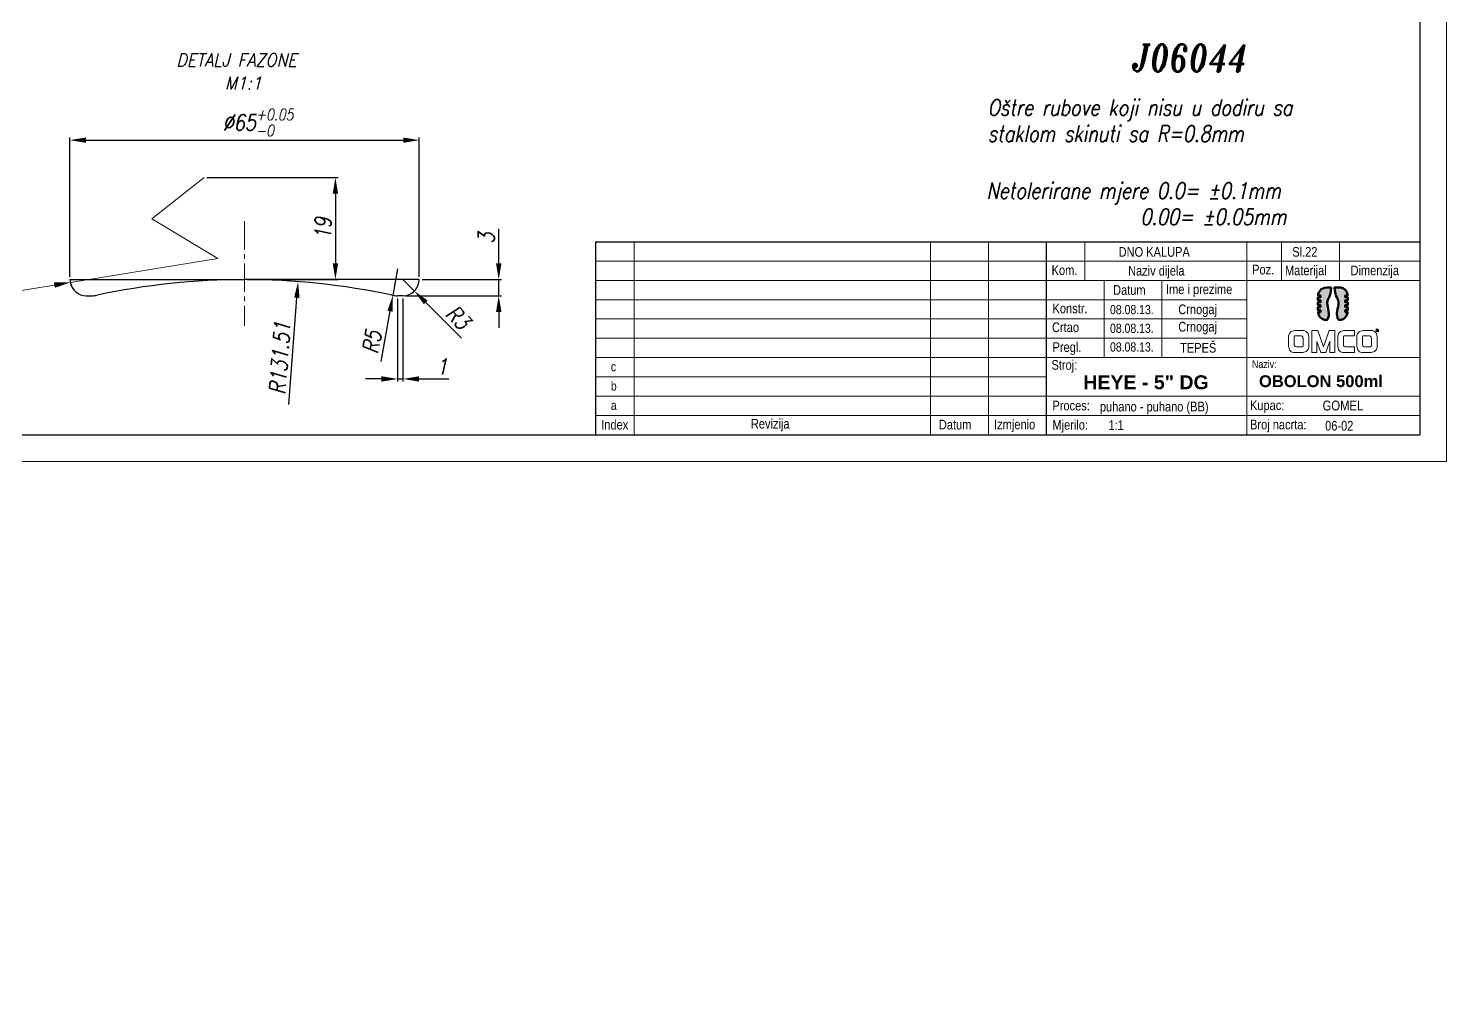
# Model space of a CAD drawing. Extents: x 197 to 920, y -77 to 441.
# Drawn here: x 439.8 to 703.7, y -76.6 to 101.6 of the extents above; entities that cross this region are included whole.
import ezdxf

# ---------------------------------------------------------------- set-up
doc = ezdxf.new("R2010")
doc.units = 0
doc.header["$LTSCALE"] = 7
doc.header["$MEASUREMENT"] = 0
doc.linetypes.add('CENTER2', pattern=[1.125, 0.75, -0.125, 0.125, -0.125])
doc.layers.get('0').update_dxf_attribs({"linetype": 'CONTINUOUS', "lineweight": 15})
for name, color, linetype, lineweight in [('1', 1, 'CENTER2', 15), ('3', 3, 'CONTINUOUS', 30), ('4', 5, 'CONTINUOUS', 50)]:
    doc.layers.add(name, color=color, linetype=linetype, lineweight=lineweight)
doc.styles.add('ITALIC', font='italic.shx', dxfattribs={"width": 0.9, "height": 3})
doc.styles.add('ITALICT', font='ITALICT.shx', dxfattribs={"width": 0.8, "height": 3})
doc.styles.get("Standard").update_dxf_attribs({"font": 'isocp.shx', "height": 3})
doc.styles.add('style2', font='swissc.ttf')
doc.dimstyles.get("Standard").update_dxf_attribs({"dimtxt": 3, "dimasz": 3, "dimexe": 0.5, "dimexo": 0.5, "dimgap": 0.8, "dimtad": 1, "dimdsep": 46, "dimtxsty": 'ITALICT', "dimcen": 0.09, "dimazin": 2, "dimtfac": 1, "dimtmove": 0, "dimatfit": 3, "dimfxl": 0, "dimtolj": 1, "dimtzin": 0, "dimarcsym": 0})

# ---------------------------------------------------------------- blocks, each defined once
blk = doc.blocks.new('*D69')
at = {"color": 0, "lineweight": -2}
for p, q in [((447.57, 55.4), (447.57, 81.34)), ((450.57, 80.84), (509.57, 80.84)), ((512.57, 55.4), (512.57, 81.34))]:
    blk.add_line(p, q, dxfattribs=at)
at = {"color": 0}
for points in [[(450.57, 81.34), (450.57, 80.34), (447.57, 80.84)], [(509.57, 81.34), (509.57, 80.34), (512.57, 80.84)]]:
    blk.add_solid(points, dxfattribs=at)
at = {"color": 0, "insert": (482.57, 84.12), "char_height": 3, "attachment_point": 5, "style": 'ITALICT'}
blk.add_mtext('\\A1;%%c65{}{\\H0.71x;\\C3;\\S+0.05^ -0;}', dxfattribs=at)
blk = doc.blocks.new('*D70')
at = {"color": 0, "lineweight": -2}
for p, q in [((527.34, 57.9), (527.34, 64.32)), ((513.07, 54.9), (527.84, 54.9)), ((527.34, 51.9), (527.34, 54.9)), ((510.03, 51.9), (527.84, 51.9)), ((527.34, 48.9), (527.34, 45.9))]:
    blk.add_line(p, q, dxfattribs=at)
at = {"color": 0}
for points in [[(526.84, 57.9), (527.84, 57.9), (527.34, 54.9)], [(526.84, 48.9), (527.84, 48.9), (527.34, 51.9)]]:
    blk.add_solid(points, dxfattribs=at)
at = {"color": 0, "insert": (525.04, 62.61), "char_height": 3, "attachment_point": 5, "rotation": 90, "style": 'ITALICT'}
blk.add_mtext('\\A1;3', dxfattribs=at)
blk = doc.blocks.new('*D72')
at = {"color": 0, "lineweight": -2}
for p, q in [((509.53, 54.9), (511.65, 52.77)), ((520.41, 44), (513.77, 50.65))]:
    blk.add_line(p, q, dxfattribs=at)
at = {"color": 0}
blk.add_solid([(514.12, 51), (513.42, 50.3), (511.65, 52.77)], dxfattribs=at)
at = {"color": 0, "insert": (519.78, 47.89), "char_height": 3, "attachment_point": 5, "rotation": 314.9716, "style": 'ITALICT'}
blk.add_mtext('\\A1;R3', dxfattribs=at)
blk = doc.blocks.new('*D73')
at = {"color": 0, "lineweight": -2}
for p, q in [((508.53, 56.9), (507.65, 51.97)), ((505.46, 39.65), (507.13, 49.02))]:
    blk.add_line(p, q, dxfattribs=at)
at = {"color": 0}
blk.add_solid([(506.63, 49.11), (507.62, 48.93), (507.65, 51.97)], dxfattribs=at)
at = {"color": 0, "insert": (503.76, 43.26), "char_height": 3, "attachment_point": 5, "rotation": 79.9007, "style": 'ITALICT'}
blk.add_mtext('\\A1;R5', dxfattribs=at)
blk = doc.blocks.new('*D74')
at = {"color": 0, "lineweight": -2}
blk.add_line((488.28, 31.67), (489.79, 51.53), dxfattribs=at)
at = {"color": 0}
blk.add_solid([(489.29, 51.57), (490.29, 51.49), (490.01, 54.52)], dxfattribs=at)
at = {"color": 0, "insert": (486.63, 40.28), "char_height": 3, "attachment_point": 5, "rotation": 85.6624, "style": 'ITALICT'}
blk.add_mtext('\\A1;R131.51', dxfattribs=at)
blk = doc.blocks.new('*D76')
at = {"color": 0, "lineweight": -2}
for p, q in [((473.03, 73.9), (497.46, 73.9)), ((496.96, 70.9), (496.96, 57.9)), ((480.57, 54.9), (497.46, 54.9))]:
    blk.add_line(p, q, dxfattribs=at)
at = {"color": 0}
for points in [[(496.46, 70.9), (497.46, 70.9), (496.96, 73.9)], [(496.46, 57.9), (497.46, 57.9), (496.96, 54.9)]]:
    blk.add_solid(points, dxfattribs=at)
at = {"color": 0, "insert": (494.66, 64.4), "char_height": 3, "attachment_point": 5, "rotation": 90, "style": 'ITALICT'}
blk.add_mtext('\\A1;19', dxfattribs=at)
blk = doc.blocks.new('*D77')
at = {"color": 0, "lineweight": -2}
for p, q in [((508.53, 51.4), (508.53, 35.92)), ((509.53, 51.4), (509.53, 35.92)), ((505.53, 36.42), (502.53, 36.42)), ((508.53, 36.42), (509.53, 36.42)), ((512.53, 36.42), (518.04, 36.42))]:
    blk.add_line(p, q, dxfattribs=at)
at = {"color": 0}
for points in [[(505.53, 36.92), (505.53, 35.92), (508.53, 36.42)], [(512.53, 36.92), (512.53, 35.92), (509.53, 36.42)]]:
    blk.add_solid(points, dxfattribs=at)
at = {"color": 0, "insert": (516.79, 38.72), "char_height": 3, "attachment_point": 5, "style": 'ITALICT'}
blk.add_mtext('\\A1;1', dxfattribs=at)

msp = doc.modelspace()

# ---------------------------------------------------------------- hatches: boundary and pattern name
at = {"layer": '4'}
h = msp.add_hatch(color=142, dxfattribs=at)
edge = h.paths.add_edge_path()
edge.add_spline(control_points=[(679.769, 48.865), (679.769, 48.865), (679.769, 48.865), (679.769, 48.865), (679.769, 48.865), (679.927, 47.473), (681.157, 47.401), (681.338, 47.401), (681.338, 47.401), (681.338, 47.401), (681.475, 47.401), (681.475, 47.401), (681.475, 47.401), (682.121, 48.33), (681.47, 49.684), (681.47, 50.651), (681.47, 50.651), (681.47, 51.411), (682.139, 51.615), (682.213, 53.438), (682.213, 53.438), (681.441, 53.438), (681.441, 53.438), (681.441, 53.438), (680.138, 53.438), (679.84, 52.433), (679.773, 51.974)], knot_values=[0.8095238, 0.8095238, 0.8095238, 0.8095238, 0.8095238, 0.8095238, 0.8095238, 0.8095238, 0.8571429, 0.8571429, 0.8571429, 0.8571429, 0.9047619, 0.9047619, 0.9047619, 0.9047619, 0.952381, 0.952381, 0.952381, 0.952381, 1, 1, 1, 1.047619, 1.047619, 1.047619, 1.047619, 1.0952381, 1.0952381, 1.0952381, 1.0952381], degree=3, periodic=0)
edge.add_spline(control_points=[(679.773, 51.974), (679.773, 51.974), (680.214, 51.974), (680.214, 51.974)], knot_values=[0.0952381, 0.0952381, 0.0952381, 0.0952381, 0.1428571, 0.1428571, 0.1428571, 0.1428571], degree=3, periodic=0)
edge.add_spline(control_points=[(680.214, 51.974), (680.214, 51.974), (680.214, 51.974), (680.214, 51.974), (680.214, 51.974), (680.214, 51.974), (680.214, 51.605), (680.214, 51.605)], knot_values=[0.1428571, 0.1428571, 0.1428571, 0.1428571, 0.1428571, 0.1428571, 0.1428571, 0.1428571, 0.1904762, 0.1904762, 0.1904762, 0.1904762], degree=3, periodic=0)
edge.add_spline(control_points=[(680.214, 51.605), (680.214, 51.605), (680.214, 51.605), (680.214, 51.605), (680.214, 51.605), (680.214, 51.605), (679.752, 51.605), (679.752, 51.605)], knot_values=[0.1904762, 0.1904762, 0.1904762, 0.1904762, 0.1904762, 0.1904762, 0.1904762, 0.1904762, 0.2380952, 0.2380952, 0.2380952, 0.2380952], degree=3, periodic=0)
edge.add_spline(control_points=[(679.752, 51.605), (679.752, 51.605), (679.752, 51.605), (679.752, 51.605), (679.752, 51.605), (679.752, 51.605), (679.752, 51.061), (679.752, 51.061)], knot_values=[0.2380952, 0.2380952, 0.2380952, 0.2380952, 0.2380952, 0.2380952, 0.2380952, 0.2380952, 0.2857143, 0.2857143, 0.2857143, 0.2857143], degree=3, periodic=0)
edge.add_spline(control_points=[(679.752, 51.061), (679.752, 51.061), (679.752, 51.061), (679.752, 51.061), (679.752, 51.061), (679.752, 51.061), (680.214, 51.061), (680.214, 51.061)], knot_values=[0.2857143, 0.2857143, 0.2857143, 0.2857143, 0.2857143, 0.2857143, 0.2857143, 0.2857143, 0.3333333, 0.3333333, 0.3333333, 0.3333333], degree=3, periodic=0)
edge.add_spline(control_points=[(680.214, 51.061), (680.214, 51.061), (680.214, 51.061), (680.214, 51.061), (680.214, 51.061), (680.214, 51.061), (680.214, 50.692), (680.214, 50.692)], knot_values=[0.3333333, 0.3333333, 0.3333333, 0.3333333, 0.3333333, 0.3333333, 0.3333333, 0.3333333, 0.3809524, 0.3809524, 0.3809524, 0.3809524], degree=3, periodic=0)
edge.add_spline(control_points=[(680.214, 50.692), (680.214, 50.692), (680.214, 50.692), (680.214, 50.692), (680.214, 50.692), (680.214, 50.692), (679.752, 50.692), (679.752, 50.692)], knot_values=[0.3809524, 0.3809524, 0.3809524, 0.3809524, 0.3809524, 0.3809524, 0.3809524, 0.3809524, 0.4285714, 0.4285714, 0.4285714, 0.4285714], degree=3, periodic=0)
edge.add_spline(control_points=[(679.752, 50.692), (679.752, 50.692), (679.752, 50.692), (679.752, 50.692), (679.752, 50.692), (679.752, 50.692), (679.752, 50.148), (679.752, 50.148)], knot_values=[0.4285714, 0.4285714, 0.4285714, 0.4285714, 0.4285714, 0.4285714, 0.4285714, 0.4285714, 0.4761905, 0.4761905, 0.4761905, 0.4761905], degree=3, periodic=0)
edge.add_spline(control_points=[(679.752, 50.148), (679.752, 50.148), (679.752, 50.148), (679.752, 50.148), (679.752, 50.148), (679.752, 50.148), (680.214, 50.148), (680.214, 50.148)], knot_values=[0.4761905, 0.4761905, 0.4761905, 0.4761905, 0.4761905, 0.4761905, 0.4761905, 0.4761905, 0.5238095, 0.5238095, 0.5238095, 0.5238095], degree=3, periodic=0)
edge.add_spline(control_points=[(680.214, 50.148), (680.214, 50.148), (680.214, 50.148), (680.214, 50.148), (680.214, 50.148), (680.214, 50.148), (680.214, 49.778), (680.214, 49.778)], knot_values=[0.5238095, 0.5238095, 0.5238095, 0.5238095, 0.5238095, 0.5238095, 0.5238095, 0.5238095, 0.5714286, 0.5714286, 0.5714286, 0.5714286], degree=3, periodic=0)
edge.add_spline(control_points=[(680.214, 49.778), (680.214, 49.778), (680.214, 49.778), (680.214, 49.778), (680.214, 49.778), (680.214, 49.778), (679.752, 49.778), (679.752, 49.778)], knot_values=[0.5714286, 0.5714286, 0.5714286, 0.5714286, 0.5714286, 0.5714286, 0.5714286, 0.5714286, 0.6190476, 0.6190476, 0.6190476, 0.6190476], degree=3, periodic=0)
edge.add_spline(control_points=[(679.752, 49.778), (679.752, 49.778), (679.752, 49.778), (679.752, 49.778), (679.752, 49.778), (679.752, 49.778), (679.752, 49.235), (679.752, 49.235)], knot_values=[0.6190476, 0.6190476, 0.6190476, 0.6190476, 0.6190476, 0.6190476, 0.6190476, 0.6190476, 0.6666667, 0.6666667, 0.6666667, 0.6666667], degree=3, periodic=0)
edge.add_spline(control_points=[(679.752, 49.235), (679.752, 49.235), (679.752, 49.235), (679.752, 49.235), (679.752, 49.235), (679.752, 49.235), (680.214, 49.235), (680.214, 49.235)], knot_values=[0.6666667, 0.6666667, 0.6666667, 0.6666667, 0.6666667, 0.6666667, 0.6666667, 0.6666667, 0.7142857, 0.7142857, 0.7142857, 0.7142857], degree=3, periodic=0)
edge.add_spline(control_points=[(680.214, 49.235), (680.214, 49.235), (680.214, 49.235), (680.214, 49.235), (680.214, 49.235), (680.214, 49.235), (680.214, 48.865), (680.214, 48.865)], knot_values=[0.7142857, 0.7142857, 0.7142857, 0.7142857, 0.7142857, 0.7142857, 0.7142857, 0.7142857, 0.7619048, 0.7619048, 0.7619048, 0.7619048], degree=3, periodic=0)
edge.add_spline(control_points=[(680.214, 48.865), (680.214, 48.865), (680.214, 48.865), (680.214, 48.865), (680.214, 48.865), (680.214, 48.865), (679.769, 48.865), (679.769, 48.865)], knot_values=[0.7619048, 0.7619048, 0.7619048, 0.7619048, 0.7619048, 0.7619048, 0.7619048, 0.7619048, 0.8095238, 0.8095238, 0.8095238, 0.8095238], degree=3, periodic=0)
h = msp.add_hatch(color=253, dxfattribs=at)
edge = h.paths.add_edge_path()
edge.add_spline(control_points=[(684.837, 50.148), (684.837, 50.148), (684.837, 50.148), (684.837, 50.148), (684.837, 50.148), (684.837, 50.148), (685.299, 50.148), (685.299, 50.148)], knot_values=[0.2380952, 0.2380952, 0.2380952, 0.2380952, 0.2380952, 0.2380952, 0.2380952, 0.2380952, 0.2857143, 0.2857143, 0.2857143, 0.2857143], degree=3, periodic=0)
edge.add_spline(control_points=[(685.299, 50.148), (685.299, 50.148), (685.299, 50.148), (685.299, 50.148), (685.299, 50.148), (685.299, 50.148), (685.299, 50.692), (685.299, 50.692)], knot_values=[0.2857143, 0.2857143, 0.2857143, 0.2857143, 0.2857143, 0.2857143, 0.2857143, 0.2857143, 0.3333333, 0.3333333, 0.3333333, 0.3333333], degree=3, periodic=0)
edge.add_spline(control_points=[(685.299, 50.692), (685.299, 50.692), (685.299, 50.692), (685.299, 50.692), (685.299, 50.692), (685.299, 50.692), (684.837, 50.692), (684.837, 50.692)], knot_values=[0.3333333, 0.3333333, 0.3333333, 0.3333333, 0.3333333, 0.3333333, 0.3333333, 0.3333333, 0.3809524, 0.3809524, 0.3809524, 0.3809524], degree=3, periodic=0)
edge.add_spline(control_points=[(684.837, 50.692), (684.837, 50.692), (684.837, 50.692), (684.837, 50.692), (684.837, 50.692), (684.837, 50.692), (684.837, 51.061), (684.837, 51.061)], knot_values=[0.3809524, 0.3809524, 0.3809524, 0.3809524, 0.3809524, 0.3809524, 0.3809524, 0.3809524, 0.4285714, 0.4285714, 0.4285714, 0.4285714], degree=3, periodic=0)
edge.add_spline(control_points=[(684.837, 51.061), (684.837, 51.061), (684.837, 51.061), (684.837, 51.061), (684.837, 51.061), (684.837, 51.061), (685.299, 51.061), (685.299, 51.061)], knot_values=[0.4285714, 0.4285714, 0.4285714, 0.4285714, 0.4285714, 0.4285714, 0.4285714, 0.4285714, 0.4761905, 0.4761905, 0.4761905, 0.4761905], degree=3, periodic=0)
edge.add_spline(control_points=[(685.299, 51.061), (685.299, 51.061), (685.299, 51.061), (685.299, 51.061), (685.299, 51.061), (685.299, 51.061), (685.299, 51.605), (685.299, 51.605)], knot_values=[0.4761905, 0.4761905, 0.4761905, 0.4761905, 0.4761905, 0.4761905, 0.4761905, 0.4761905, 0.5238095, 0.5238095, 0.5238095, 0.5238095], degree=3, periodic=0)
edge.add_spline(control_points=[(685.299, 51.605), (685.299, 51.605), (685.299, 51.605), (685.299, 51.605), (685.299, 51.605), (685.299, 51.605), (684.837, 51.605), (684.837, 51.605)], knot_values=[0.5238095, 0.5238095, 0.5238095, 0.5238095, 0.5238095, 0.5238095, 0.5238095, 0.5238095, 0.5714286, 0.5714286, 0.5714286, 0.5714286], degree=3, periodic=0)
edge.add_spline(control_points=[(684.837, 51.605), (684.837, 51.605), (684.837, 51.605), (684.837, 51.605), (684.837, 51.605), (684.837, 51.605), (684.837, 51.974), (684.837, 51.974)], knot_values=[0.5714286, 0.5714286, 0.5714286, 0.5714286, 0.5714286, 0.5714286, 0.5714286, 0.5714286, 0.6190476, 0.6190476, 0.6190476, 0.6190476], degree=3, periodic=0)
edge.add_spline(control_points=[(684.837, 51.974), (684.837, 51.974), (684.837, 51.974), (684.837, 51.974), (684.837, 51.974), (684.837, 51.974), (685.28, 51.974), (685.28, 51.974)], knot_values=[0.6190476, 0.6190476, 0.6190476, 0.6190476, 0.6190476, 0.6190476, 0.6190476, 0.6190476, 0.6666667, 0.6666667, 0.6666667, 0.6666667], degree=3, periodic=0)
edge.add_spline(control_points=[(685.28, 51.974), (685.28, 51.974), (685.28, 51.974), (685.28, 51.974), (685.28, 51.974), (685.118, 53.358), (683.894, 53.438), (683.713, 53.438), (683.713, 53.438), (683.713, 53.438), (682.838, 53.438), (682.838, 53.438)], knot_values=[0.6666667, 0.6666667, 0.6666667, 0.6666667, 0.6666667, 0.6666667, 0.6666667, 0.6666667, 0.7142857, 0.7142857, 0.7142857, 0.7142857, 0.7619048, 0.7619048, 0.7619048, 0.7619048], degree=3, periodic=0)
edge.add_spline(control_points=[(682.838, 53.438), (682.838, 53.438), (682.838, 53.438), (682.838, 53.438), (682.838, 53.438), (682.911, 51.615), (683.581, 51.411), (683.581, 50.651), (683.581, 50.651), (683.581, 49.684), (682.93, 48.33), (683.576, 47.401), (683.576, 47.401), (683.576, 47.401), (683.62, 47.401), (683.62, 47.401), (683.62, 47.401), (684.924, 47.401), (685.215, 48.406), (685.28, 48.865)], knot_values=[0.7619048, 0.7619048, 0.7619048, 0.7619048, 0.7619048, 0.7619048, 0.7619048, 0.7619048, 0.8095238, 0.8095238, 0.8095238, 0.8095238, 0.8571429, 0.8571429, 0.8571429, 0.8571429, 0.9047619, 0.9047619, 0.9047619, 0.9047619, 0.952381, 0.952381, 0.952381, 0.952381], degree=3, periodic=0)
edge.add_spline(control_points=[(685.28, 48.865), (685.28, 48.865), (684.837, 48.865), (684.837, 48.865), (684.837, 48.865), (684.837, 49.235), (684.837, 49.235)], knot_values=[0.952381, 0.952381, 0.952381, 0.952381, 1, 1, 1, 1.047619, 1.047619, 1.047619, 1.047619], degree=3, periodic=0)
edge.add_spline(control_points=[(684.837, 49.235), (684.837, 49.235), (684.837, 49.235), (684.837, 49.235), (684.837, 49.235), (684.837, 49.235), (685.299, 49.235), (685.299, 49.235)], knot_values=[0.047619, 0.047619, 0.047619, 0.047619, 0.047619, 0.047619, 0.047619, 0.047619, 0.0952381, 0.0952381, 0.0952381, 0.0952381], degree=3, periodic=0)
edge.add_spline(control_points=[(685.299, 49.235), (685.299, 49.235), (685.299, 49.235), (685.299, 49.235), (685.299, 49.235), (685.299, 49.235), (685.299, 49.778), (685.299, 49.778)], knot_values=[0.0952381, 0.0952381, 0.0952381, 0.0952381, 0.0952381, 0.0952381, 0.0952381, 0.0952381, 0.1428571, 0.1428571, 0.1428571, 0.1428571], degree=3, periodic=0)
edge.add_spline(control_points=[(685.299, 49.778), (685.299, 49.778), (685.299, 49.778), (685.299, 49.778), (685.299, 49.778), (685.299, 49.778), (684.837, 49.778), (684.837, 49.778)], knot_values=[0.1428571, 0.1428571, 0.1428571, 0.1428571, 0.1428571, 0.1428571, 0.1428571, 0.1428571, 0.1904762, 0.1904762, 0.1904762, 0.1904762], degree=3, periodic=0)
edge.add_spline(control_points=[(684.837, 49.778), (684.837, 49.778), (684.837, 49.778), (684.837, 49.778), (684.837, 49.778), (684.837, 49.778), (684.837, 50.148), (684.837, 50.148)], knot_values=[0.1904762, 0.1904762, 0.1904762, 0.1904762, 0.1904762, 0.1904762, 0.1904762, 0.1904762, 0.2380952, 0.2380952, 0.2380952, 0.2380952], degree=3, periodic=0)

# ---------------------------------------------------------------- linework, layer by layer
for p, q in [((703.69, 441.049), (703.69, 21.049)), ((462.808, 66.218), (472.527, 73.896)), ((475.11, 58.85), (462.808, 66.218)), ((552.541, 61.926), (552.541, 26.049)), ((607.678, 61.926), (607.678, 26.049)), ((618.44, 61.926), (618.44, 26.049)), ((636.379, 61.926), (636.379, 54.751)), ((666.515, 61.926), (666.515, 26.049)), ((672.973, 61.926), (672.973, 54.751)), ((683.736, 61.926), (683.736, 54.751)), ((475.11, 58.85), (447.653, 54.362)), ((545.366, 58.338), (698.69, 58.338)), ((431.017, 51.643), (444.692, 53.878)), ((698.69, 54.751), (545.366, 54.751)), ((639.966, 54.751), (639.966, 40.4)), ((650.729, 54.751), (650.729, 40.4)), ((545.366, 51.163), (666.515, 51.163)), ((545.366, 47.575), (666.515, 47.575)), ((545.366, 43.988), (666.515, 43.988)), ((545.366, 40.4), (698.69, 40.4)), ((629.203, 36.812), (545.366, 36.812)), ((545.366, 33.225), (698.69, 33.225)), ((545.366, 29.637), (698.69, 29.637)), ((406.69, 21.049), (703.69, 21.049))]:
    msp.add_line(p, q)
msp.add_arc((567.15, 73.896), 121.083, 189.25933, 189.52049)
for points, knots in [([(676.917, 41.321), (676.917, 41.321), (675.363, 41.321), (675.363, 41.321), (675.363, 41.321), (675.231, 41.321), (674.283, 41.376), (674.283, 42.526), (674.283, 42.526), (674.283, 42.526), (674.283, 44.282), (674.283, 44.282), (674.283, 44.282), (674.283, 44.282), (674.283, 45.432), (675.433, 45.432), (675.433, 45.432), (675.433, 45.432), (676.979, 45.432), (676.979, 45.432), (676.979, 45.432), (677.112, 45.432), (678.059, 45.369), (678.059, 44.219), (678.059, 44.219), (678.059, 44.219), (678.059, 42.471), (678.059, 42.471), (678.059, 42.471), (678.059, 42.471), (678.066, 41.321), (676.917, 41.321)], [0, 0, 0, 0, 0.125, 0.125, 0.125, 0.125, 0.25, 0.25, 0.25, 0.25, 0.375, 0.375, 0.375, 0.375, 0.5, 0.5, 0.5, 0.5, 0.625, 0.625, 0.625, 0.625, 0.75, 0.75, 0.75, 0.75, 0.875, 0.875, 0.875, 0.875, 1, 1, 1, 1]), ([(681.975, 41.321), (681.975, 41.321), (681.975, 43.474), (681.975, 43.474), (681.975, 43.474), (681.975, 43.474), (681.223, 41.321), (681.223, 41.321), (681.223, 41.321), (681.223, 41.321), (680.317, 41.321), (680.317, 41.321), (680.317, 41.321), (680.317, 41.321), (679.55, 43.376), (679.55, 43.376), (679.55, 43.376), (679.55, 43.376), (679.55, 41.321), (679.55, 41.321), (679.55, 41.321), (679.55, 41.321), (678.582, 41.321), (678.582, 41.321), (678.582, 41.321), (678.582, 41.321), (678.582, 45.432), (678.582, 45.432), (678.582, 45.432), (678.582, 45.432), (679.704, 45.432), (679.704, 45.432), (679.704, 45.432), (679.704, 45.432), (680.783, 42.401), (680.783, 42.401), (680.783, 42.401), (680.783, 42.401), (681.815, 45.432), (681.815, 45.432), (681.815, 45.432), (681.815, 45.432), (682.916, 45.432), (682.916, 45.432), (682.916, 45.432), (682.916, 45.432), (682.916, 41.321), (682.916, 41.321), (682.916, 41.321), (682.916, 41.321), (681.975, 41.321), (681.975, 41.321)], [0, 0, 0, 0, 0.0769231, 0.0769231, 0.0769231, 0.0769231, 0.1538462, 0.1538462, 0.1538462, 0.1538462, 0.2307692, 0.2307692, 0.2307692, 0.2307692, 0.3076923, 0.3076923, 0.3076923, 0.3076923, 0.3846154, 0.3846154, 0.3846154, 0.3846154, 0.4615385, 0.4615385, 0.4615385, 0.4615385, 0.5384615, 0.5384615, 0.5384615, 0.5384615, 0.6153846, 0.6153846, 0.6153846, 0.6153846, 0.6923077, 0.6923077, 0.6923077, 0.6923077, 0.7692308, 0.7692308, 0.7692308, 0.7692308, 0.8461538, 0.8461538, 0.8461538, 0.8461538, 0.9230769, 0.9230769, 0.9230769, 0.9230769, 1, 1, 1, 1]), ([(686.539, 42.366), (686.539, 42.366), (684.887, 42.366), (684.887, 42.366), (684.887, 42.366), (684.483, 42.366), (684.483, 42.833), (684.483, 42.833), (684.483, 42.833), (684.483, 42.833), (684.483, 44.317), (684.483, 44.317), (684.483, 44.317), (684.483, 44.449), (684.616, 44.456), (684.616, 44.456), (684.616, 44.456), (684.616, 44.456), (686.539, 44.456), (686.539, 44.456), (686.539, 44.456), (686.539, 44.456), (686.539, 45.432), (686.539, 45.432), (686.539, 45.432), (686.539, 45.432), (684.588, 45.432), (684.588, 45.432), (684.588, 45.432), (683.438, 45.432), (683.438, 44.282), (683.438, 44.282), (683.438, 44.282), (683.438, 44.282), (683.438, 42.526), (683.438, 42.526), (683.438, 42.526), (683.438, 41.376), (684.386, 41.321), (684.518, 41.321), (684.518, 41.321), (684.518, 41.321), (686.539, 41.321), (686.539, 41.321), (686.539, 41.321), (686.539, 41.321), (686.539, 42.366), (686.539, 42.366)], [0, 0, 0, 0, 0.0833333, 0.0833333, 0.0833333, 0.0833333, 0.1666667, 0.1666667, 0.1666667, 0.1666667, 0.25, 0.25, 0.25, 0.25, 0.3333333, 0.3333333, 0.3333333, 0.3333333, 0.4166667, 0.4166667, 0.4166667, 0.4166667, 0.5, 0.5, 0.5, 0.5, 0.5833333, 0.5833333, 0.5833333, 0.5833333, 0.6666667, 0.6666667, 0.6666667, 0.6666667, 0.75, 0.75, 0.75, 0.75, 0.8333333, 0.8333333, 0.8333333, 0.8333333, 0.9166667, 0.9166667, 0.9166667, 0.9166667, 1, 1, 1, 1]), ([(689.625, 41.321), (689.625, 41.321), (688.071, 41.321), (688.071, 41.321), (688.071, 41.321), (687.939, 41.321), (686.992, 41.376), (686.992, 42.526), (686.992, 42.526), (686.992, 42.526), (686.992, 44.282), (686.992, 44.282), (686.992, 44.282), (686.992, 44.282), (686.992, 45.432), (688.141, 45.432), (688.141, 45.432), (688.141, 45.432), (689.688, 45.432), (689.688, 45.432), (689.688, 45.432), (689.82, 45.432), (690.768, 45.369), (690.768, 44.219), (690.768, 44.219), (690.768, 44.219), (690.768, 42.471), (690.768, 42.471), (690.768, 42.471), (690.768, 42.471), (690.775, 41.321), (689.625, 41.321)], [0, 0, 0, 0, 0.125, 0.125, 0.125, 0.125, 0.25, 0.25, 0.25, 0.25, 0.375, 0.375, 0.375, 0.375, 0.5, 0.5, 0.5, 0.5, 0.625, 0.625, 0.625, 0.625, 0.75, 0.75, 0.75, 0.75, 0.875, 0.875, 0.875, 0.875, 1, 1, 1, 1]), ([(690.784, 45.171), (690.631, 45.171), (690.507, 45.295), (690.507, 45.448), (690.507, 45.448), (690.507, 45.601), (690.631, 45.725), (690.784, 45.725), (690.784, 45.725), (690.937, 45.725), (691.062, 45.601), (691.062, 45.448), (691.062, 45.448), (691.062, 45.295), (690.937, 45.171), (690.784, 45.171)], [0, 0, 0, 0, 0.25, 0.25, 0.25, 0.25, 0.5, 0.5, 0.5, 0.5, 0.75, 0.75, 0.75, 0.75, 1, 1, 1, 1]), ([(690.784, 45.664), (690.666, 45.664), (690.568, 45.567), (690.568, 45.448), (690.568, 45.448), (690.568, 45.329), (690.666, 45.232), (690.784, 45.232), (690.784, 45.232), (690.903, 45.232), (691, 45.329), (691, 45.448), (691, 45.448), (691, 45.567), (690.903, 45.664), (690.784, 45.664)], [0, 0, 0, 0, 0.25, 0.25, 0.25, 0.25, 0.5, 0.5, 0.5, 0.5, 0.75, 0.75, 0.75, 0.75, 1, 1, 1, 1]), ([(690.847, 45.4), (690.847, 45.4), (690.905, 45.312), (690.905, 45.312), (690.905, 45.312), (690.905, 45.312), (690.828, 45.312), (690.828, 45.312), (690.828, 45.312), (690.828, 45.312), (690.781, 45.391), (690.781, 45.391), (690.781, 45.391), (690.781, 45.391), (690.75, 45.391), (690.75, 45.391), (690.75, 45.391), (690.75, 45.391), (690.75, 45.312), (690.75, 45.312), (690.75, 45.312), (690.75, 45.312), (690.681, 45.312), (690.681, 45.312), (690.681, 45.312), (690.681, 45.312), (690.681, 45.593), (690.681, 45.593), (690.681, 45.593), (690.681, 45.593), (690.803, 45.593), (690.803, 45.593), (690.803, 45.593), (690.826, 45.593), (690.911, 45.593), (690.911, 45.492), (690.911, 45.492), (690.911, 45.439), (690.878, 45.412), (690.847, 45.4)], [0, 0, 0, 0, 0.1, 0.1, 0.1, 0.1, 0.2, 0.2, 0.2, 0.2, 0.3, 0.3, 0.3, 0.3, 0.4, 0.4, 0.4, 0.4, 0.5, 0.5, 0.5, 0.5, 0.6, 0.6, 0.6, 0.6, 0.7, 0.7, 0.7, 0.7, 0.8, 0.8, 0.8, 0.8, 0.9, 0.9, 0.9, 0.9, 1, 1, 1, 1]), ([(690.786, 45.534), (690.786, 45.534), (690.75, 45.534), (690.75, 45.534), (690.75, 45.534), (690.75, 45.534), (690.75, 45.446), (690.75, 45.446), (690.75, 45.446), (690.75, 45.446), (690.786, 45.446), (690.786, 45.446), (690.786, 45.446), (690.823, 45.446), (690.838, 45.46), (690.838, 45.492), (690.838, 45.492), (690.838, 45.525), (690.823, 45.534), (690.786, 45.534)], [0, 0, 0, 0, 0.2, 0.2, 0.2, 0.2, 0.4, 0.4, 0.4, 0.4, 0.6, 0.6, 0.6, 0.6, 0.8, 0.8, 0.8, 0.8, 1, 1, 1, 1]), ([(677.014, 43.982), (677.014, 43.982), (677.014, 44.456), (676.61, 44.456), (676.61, 44.456), (676.61, 44.456), (675.461, 44.456), (675.461, 44.456), (675.461, 44.456), (675.461, 44.456), (675.328, 44.449), (675.328, 44.317), (675.328, 44.317), (675.328, 44.317), (675.328, 42.833), (675.328, 42.833), (675.328, 42.833), (675.328, 42.833), (675.328, 42.366), (675.732, 42.366), (675.732, 42.366), (675.732, 42.366), (676.882, 42.366), (676.882, 42.366), (676.882, 42.366), (676.882, 42.366), (677.014, 42.366), (677.014, 42.498), (677.014, 42.498), (677.014, 42.498), (677.014, 43.982), (677.014, 43.982)], [0, 0, 0, 0, 0.125, 0.125, 0.125, 0.125, 0.25, 0.25, 0.25, 0.25, 0.375, 0.375, 0.375, 0.375, 0.5, 0.5, 0.5, 0.5, 0.625, 0.625, 0.625, 0.625, 0.75, 0.75, 0.75, 0.75, 0.875, 0.875, 0.875, 0.875, 1, 1, 1, 1]), ([(689.723, 43.982), (689.723, 43.982), (689.723, 44.456), (689.319, 44.456), (689.319, 44.456), (689.319, 44.456), (688.169, 44.456), (688.169, 44.456), (688.169, 44.456), (688.169, 44.456), (688.037, 44.449), (688.037, 44.317), (688.037, 44.317), (688.037, 44.317), (688.037, 42.833), (688.037, 42.833), (688.037, 42.833), (688.037, 42.833), (688.037, 42.366), (688.441, 42.366), (688.441, 42.366), (688.441, 42.366), (689.59, 42.366), (689.59, 42.366), (689.59, 42.366), (689.59, 42.366), (689.723, 42.366), (689.723, 42.498), (689.723, 42.498), (689.723, 42.498), (689.723, 43.982), (689.723, 43.982)], [0, 0, 0, 0, 0.125, 0.125, 0.125, 0.125, 0.25, 0.25, 0.25, 0.25, 0.375, 0.375, 0.375, 0.375, 0.5, 0.5, 0.5, 0.5, 0.625, 0.625, 0.625, 0.625, 0.75, 0.75, 0.75, 0.75, 0.875, 0.875, 0.875, 0.875, 1, 1, 1, 1])]:
    msp.add_open_spline(points, degree=3, knots=knots)
msp.add_solid([(444.612, 54.372), (444.773, 53.385), (447.653, 54.362)])
at = {"layer": '1'}
msp.add_line((480.067, 65.757), (480.067, 46.325), dxfattribs=at)
at = {"layer": '3'}
for p, q in [((698.69, 436.049), (698.69, 26.049)), ((545.366, 61.926), (698.69, 61.926)), ((545.366, 61.926), (545.366, 26.049)), ((629.203, 61.926), (629.203, 26.049)), ((698.69, 61.926), (698.69, 26.049)), ((698.69, 61.926), (698.69, 26.049)), ((698.69, 61.399), (698.69, 26.049)), ((447.567, 54.896), (480.067, 54.896)), ((512.567, 54.896), (480.067, 54.896)), ((450.606, 51.896), (451.606, 51.896)), ((509.528, 51.896), (508.528, 51.896)), ((426.69, 26.049), (698.69, 26.049)), ((545.366, 26.049), (698.69, 26.049)), ((545.366, 26.049), (698.69, 26.049)), ((547.616, 26.049), (698.69, 26.049))]:
    msp.add_line(p, q, dxfattribs=at)
for centre, radius, start, end in [((567.15, 73.896), 121.083, 189.02798, 189.25933), ((450.606, 54.896), 3, 189.25933, 270), ((480.067, -76.612), 131.508, 90, 102.03419), ((480.067, -76.612), 131.508, 77.96581, 90), ((509.528, 54.896), 3, 270, 350.74067), ((392.984, 73.896), 121.083, 350.74067, 350.97202), ((451.606, 56.896), 5, 270, 282.03419), ((508.528, 56.896), 5, 257.96581, 270)]:
    msp.add_arc(centre, radius, start, end, dxfattribs=at)
at = {"layer": '4', "color": 142}
msp.add_open_spline([(682.213, 53.438), (682.213, 53.438), (681.441, 53.438), (681.441, 53.438), (681.441, 53.438), (680.138, 53.438), (679.84, 52.433), (679.773, 51.974), (679.773, 51.974), (679.773, 51.974), (680.214, 51.974), (680.214, 51.974), (680.214, 51.974), (680.214, 51.974), (680.214, 51.605), (680.214, 51.605), (680.214, 51.605), (680.214, 51.605), (679.752, 51.605), (679.752, 51.605), (679.752, 51.605), (679.752, 51.605), (679.752, 51.061), (679.752, 51.061), (679.752, 51.061), (679.752, 51.061), (680.214, 51.061), (680.214, 51.061), (680.214, 51.061), (680.214, 51.061), (680.214, 50.692), (680.214, 50.692), (680.214, 50.692), (680.214, 50.692), (679.752, 50.692), (679.752, 50.692), (679.752, 50.692), (679.752, 50.692), (679.752, 50.148), (679.752, 50.148), (679.752, 50.148), (679.752, 50.148), (680.214, 50.148), (680.214, 50.148), (680.214, 50.148), (680.214, 50.148), (680.214, 49.778), (680.214, 49.778), (680.214, 49.778), (680.214, 49.778), (679.752, 49.778), (679.752, 49.778), (679.752, 49.778), (679.752, 49.778), (679.752, 49.235), (679.752, 49.235), (679.752, 49.235), (679.752, 49.235), (680.214, 49.235), (680.214, 49.235), (680.214, 49.235), (680.214, 49.235), (680.214, 48.865), (680.214, 48.865), (680.214, 48.865), (680.214, 48.865), (679.769, 48.865), (679.769, 48.865), (679.769, 48.865), (679.927, 47.473), (681.157, 47.401), (681.338, 47.401), (681.338, 47.401), (681.338, 47.401), (681.475, 47.401), (681.475, 47.401), (681.475, 47.401), (682.121, 48.33), (681.47, 49.684), (681.47, 50.651), (681.47, 50.651), (681.47, 51.411), (682.139, 51.615), (682.213, 53.438)], degree=3, knots=[0, 0, 0, 0, 0.047619, 0.047619, 0.047619, 0.047619, 0.0952381, 0.0952381, 0.0952381, 0.0952381, 0.1428571, 0.1428571, 0.1428571, 0.1428571, 0.1904762, 0.1904762, 0.1904762, 0.1904762, 0.2380952, 0.2380952, 0.2380952, 0.2380952, 0.2857143, 0.2857143, 0.2857143, 0.2857143, 0.3333333, 0.3333333, 0.3333333, 0.3333333, 0.3809524, 0.3809524, 0.3809524, 0.3809524, 0.4285714, 0.4285714, 0.4285714, 0.4285714, 0.4761905, 0.4761905, 0.4761905, 0.4761905, 0.5238095, 0.5238095, 0.5238095, 0.5238095, 0.5714286, 0.5714286, 0.5714286, 0.5714286, 0.6190476, 0.6190476, 0.6190476, 0.6190476, 0.6666667, 0.6666667, 0.6666667, 0.6666667, 0.7142857, 0.7142857, 0.7142857, 0.7142857, 0.7619048, 0.7619048, 0.7619048, 0.7619048, 0.8095238, 0.8095238, 0.8095238, 0.8095238, 0.8571429, 0.8571429, 0.8571429, 0.8571429, 0.9047619, 0.9047619, 0.9047619, 0.9047619, 0.952381, 0.952381, 0.952381, 0.952381, 1, 1, 1, 1], dxfattribs=at)
at = {"layer": '4', "color": 253}
msp.add_open_spline([(684.837, 48.865), (684.837, 48.865), (684.837, 49.235), (684.837, 49.235), (684.837, 49.235), (684.837, 49.235), (685.299, 49.235), (685.299, 49.235), (685.299, 49.235), (685.299, 49.235), (685.299, 49.778), (685.299, 49.778), (685.299, 49.778), (685.299, 49.778), (684.837, 49.778), (684.837, 49.778), (684.837, 49.778), (684.837, 49.778), (684.837, 50.148), (684.837, 50.148), (684.837, 50.148), (684.837, 50.148), (685.299, 50.148), (685.299, 50.148), (685.299, 50.148), (685.299, 50.148), (685.299, 50.692), (685.299, 50.692), (685.299, 50.692), (685.299, 50.692), (684.837, 50.692), (684.837, 50.692), (684.837, 50.692), (684.837, 50.692), (684.837, 51.061), (684.837, 51.061), (684.837, 51.061), (684.837, 51.061), (685.299, 51.061), (685.299, 51.061), (685.299, 51.061), (685.299, 51.061), (685.299, 51.605), (685.299, 51.605), (685.299, 51.605), (685.299, 51.605), (684.837, 51.605), (684.837, 51.605), (684.837, 51.605), (684.837, 51.605), (684.837, 51.974), (684.837, 51.974), (684.837, 51.974), (684.837, 51.974), (685.28, 51.974), (685.28, 51.974), (685.28, 51.974), (685.118, 53.358), (683.894, 53.438), (683.713, 53.438), (683.713, 53.438), (683.713, 53.438), (682.838, 53.438), (682.838, 53.438), (682.838, 53.438), (682.911, 51.615), (683.581, 51.411), (683.581, 50.651), (683.581, 50.651), (683.581, 49.684), (682.93, 48.33), (683.576, 47.401), (683.576, 47.401), (683.576, 47.401), (683.62, 47.401), (683.62, 47.401), (683.62, 47.401), (684.924, 47.401), (685.215, 48.406), (685.28, 48.865), (685.28, 48.865), (685.28, 48.865), (684.837, 48.865), (684.837, 48.865)], degree=3, knots=[0, 0, 0, 0, 0.047619, 0.047619, 0.047619, 0.047619, 0.0952381, 0.0952381, 0.0952381, 0.0952381, 0.1428571, 0.1428571, 0.1428571, 0.1428571, 0.1904762, 0.1904762, 0.1904762, 0.1904762, 0.2380952, 0.2380952, 0.2380952, 0.2380952, 0.2857143, 0.2857143, 0.2857143, 0.2857143, 0.3333333, 0.3333333, 0.3333333, 0.3333333, 0.3809524, 0.3809524, 0.3809524, 0.3809524, 0.4285714, 0.4285714, 0.4285714, 0.4285714, 0.4761905, 0.4761905, 0.4761905, 0.4761905, 0.5238095, 0.5238095, 0.5238095, 0.5238095, 0.5714286, 0.5714286, 0.5714286, 0.5714286, 0.6190476, 0.6190476, 0.6190476, 0.6190476, 0.6666667, 0.6666667, 0.6666667, 0.6666667, 0.7142857, 0.7142857, 0.7142857, 0.7142857, 0.7619048, 0.7619048, 0.7619048, 0.7619048, 0.8095238, 0.8095238, 0.8095238, 0.8095238, 0.8571429, 0.8571429, 0.8571429, 0.8571429, 0.9047619, 0.9047619, 0.9047619, 0.9047619, 0.952381, 0.952381, 0.952381, 0.952381, 1, 1, 1, 1], dxfattribs=at)

# ---------------------------------------------------------------- texts
for s, height, style, width, p in [('J06044', 5, 'ITALICT', 0.8, (645.292, 93.633)), ('DETALJ FAZONE', 2.4, 'ITALIC', 0.9, (467.366, 94.539)), ('M1:1', 2.4, 'ITALIC', 0.9, (476.403, 90.244)), ('Oštre rubove koji nisu u dodiru sa', 3, 'ITALICT', 0.8, (618.315, 85.409)), ('staklom skinuti sa R=0.8mm', 3, 'ITALICT', 0.8, (618.315, 80.551)), ('Netolerirane mjere 0.0= %%p0.1mm', 3, 'ITALICT', 0.8, (618.114, 69.949)), ('                0.00= %%p0.05mm', 3, 'ITALICT', 0.8, (618.114, 65.092))]:
    msp.add_text(s, height=height, dxfattribs=dict(style=style, width=width)).set_placement(p)
at = {"style": 'style2'}
for s, height, p in [('DNO KALUPA', 1.7938, (642.668, 59.153)), ('Sl.22', 1.7938, (674.976, 59.166)), ('Kom.', 1.7938, (630.197, 55.759)), ('Naziv dijela', 1.79382, (644.424, 55.65)), ('Poz.', 1.7938, (667.504, 55.863)), ('Materijal', 1.7938, (673.622, 55.704)), ('Dimenzija', 1.7938, (685.813, 55.707)), ('Datum', 1.7938, (641.634, 52.075)), ('Ime i prezime', 1.79382, (651.481, 52.21)), ('Konstr.', 1.7938, (630.37, 48.641)), ('08.08.13.', 1.7, (641.068, 48.475)), ('Crnogaj', 1.7938, (653.767, 48.475)), ('Crtao', 1.7938, (630.275, 45.137)), ('08.08.13.', 1.7, (641.068, 44.998)), ('Crnogaj', 1.7938, (653.767, 45.243)), ('Pregl.', 1.7938, (630.37, 41.443)), ('08.08.13.', 1.7, (641.068, 41.521)), ('TEPEŠ', 1.7938, (654.103, 41.319)), ('Stroj:', 1.7938, (630.175, 38.136)), ('Naziv:', 1.4351, (667.486, 38.442)), ('c', 1.7, (548.205, 37.847)), ('b', 1.7, (548.205, 34.259)), ('a', 1.7, (548.205, 30.672)), ('Proces:', 1.7938, (630.349, 30.573)), ('puhano - puhano (BB)', 1.79382, (639.179, 30.38)), ('Kupac:', 1.7938, (667.106, 30.634)), ('GOMEL', 1.8268, (680.613, 30.563)), ('Revizija', 1.7938, (574.255, 27.193)), ('Index', 1.7938, (546.408, 27.017)), ('Datum', 1.7938, (609.229, 27.029)), ('Izmjenio', 1.7938, (619.499, 27.071)), ('Mjerilo:', 1.7938, (630.349, 26.985)), ('1:1', 1.7938, (640.77, 26.931)), ('Broj nacrta:', 1.79382, (667.115, 27.045)), ('06-02', 1.7938, (681.083, 26.817))]:
    msp.add_text(s, height=height, dxfattribs=at).set_placement(p)
at = {"attachment_point": 1}
for s, insert, char_height, width in [('{\\fArial|b1|i0|c238|p34;HEYE - 5" DG}', (636.109, 37.103), 2.6, 26.63899), ('{\\fArial|b1|i0|c238|p34;OBOLON 500ml}', (668.782, 37.102), 2.2, 33.26148)]:
    msp.add_mtext(s, dxfattribs=dict(at, insert=insert, char_height=char_height, width=width))

# ---------------------------------------------------------------- dimensions: what is measured, and where the dimension line sits
dim = msp.add_linear_dim(base=(512.567, 80.84), p1=(447.567, 54.896), p2=(512.567, 54.896), text='%%c<>{}{\\H0.71x;\\C3;\\S+0.05^ -0;}', dimstyle='Standard', override={"dimtp": 0.05, "dimtm": 0})
dim.commit()
dim.dimension.update_dxf_attribs({"geometry": '*D69', "text_midpoint": (482.571, 80.84), "dimtype": 160})
dim = msp.add_linear_dim(base=(496.956, 54.896), p1=(472.527, 73.896), p2=(480.067, 54.896), angle=90, dimstyle='Standard')
dim.commit()
dim.dimension.update_dxf_attribs({"geometry": '*D76', "text_midpoint": (494.656, 64.396)})
dim = msp.add_linear_dim(base=(527.345, 51.896), p1=(512.567, 54.896), p2=(509.528, 51.896), angle=90, dimstyle='Standard')
dim.commit()
dim.dimension.update_dxf_attribs({"geometry": '*D70', "text_midpoint": (527.345, 62.61), "dimtype": 160})
for center, mpoint, picture, middle in [((508.528, 56.896), (507.652, 51.973), '*D73', (503.764, 43.263)), ((509.528, 54.896), (511.649, 52.774), '*D72', (519.778, 47.891))]:
    dim = msp.add_radius_dim(center=center, mpoint=mpoint, dimstyle='Standard')
    dim.commit()
    dim.dimension.update_dxf_attribs({"geometry": picture, "text_midpoint": middle})
dim = msp.add_radius_dim(center=(480.067, -76.612), mpoint=(490.013, 54.519), dimstyle='Standard')
dim.commit()
dim.dimension.update_dxf_attribs({"geometry": '*D74', "text_midpoint": (488.92, 40.104), "dimtype": 164})
dim = msp.add_linear_dim(base=(509.528, 36.42), p1=(508.528, 51.896), p2=(509.528, 51.896), dimstyle='Standard')
dim.commit()
dim.dimension.update_dxf_attribs({"geometry": '*D77', "text_midpoint": (516.786, 38.72)})

doc.saveas('drawing.dxf')
